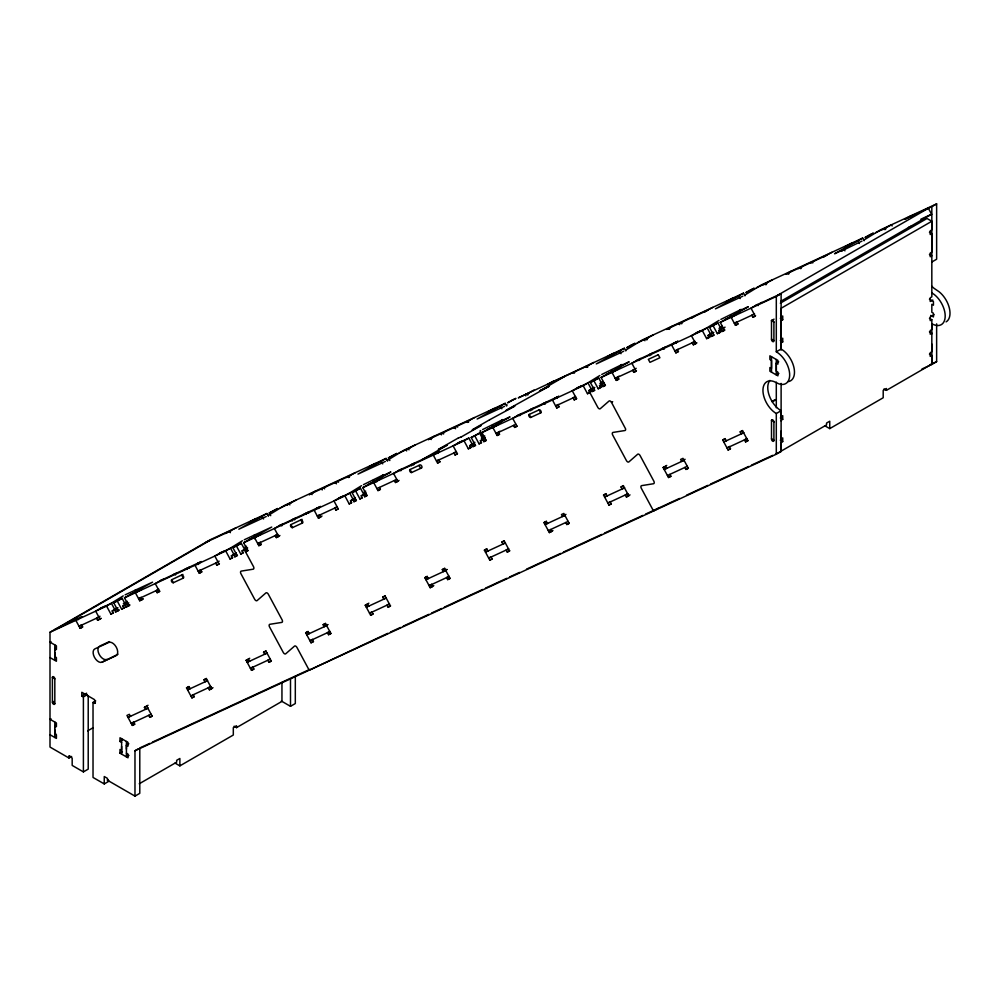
<?xml version="1.0" encoding="UTF-8"?>
<svg xmlns="http://www.w3.org/2000/svg" width="1000" height="1000" viewBox="0 0 1000 1000"><rect width="100%" height="100%" fill="white"/><g stroke="black" fill="none" stroke-linecap="round" stroke-linejoin="round"><path stroke-width="1.5" d="M71.65 756.462L68.975 758.012L50 747.062L50 632.263L210.338 539.7L266.925 513.525L268.363 516.188M52.4 677.475L52.4 702.163A1.7 0.988 60 0 0 53.612 704.25A1.7 0.988 60 0 0 54.812 703.55L54.812 678.863A1.7 0.988 60 0 0 53.612 676.787A1.7 0.988 60 0 0 52.4 677.475L54.812 678.863M50 734.712L56.413 738.413L56.413 734.712L54.812 733.787L54.812 729.775M54.812 727.775L55.613 725.3M54.812 652.638L54.812 656.65L56.413 657.575L56.413 661.275L50 657.575M54.812 650.638L55.613 648.162M69.775 755.7L68.975 756.162L72.175 758.012L72.175 765.413L83.4 771.9L83.4 696.912L87.413 694.6M88.212 695.7L88.212 769.125L83.4 771.9M95.7 700.925L93.025 702.475L93.025 777.45L104.25 783.925L109.05 781.15M93.025 702.475L94.625 703.4L94.625 699.688L81.8 692.288L81.8 695.987L83.4 696.912M149.7 743.388L139.787 747.975L139.787 793.337L134.975 796.112L107.45 780.225L107.45 778.375L104.25 776.525L104.25 783.925M121.613 746.4L121.613 750.413L119.975 749.463L120.013 753.188L128.025 757.812L128.062 754.137L126.425 753.188M126.425 749.175L126.425 745.163L128.825 743.775M134.975 796.112L134.975 750.75L776.3 454.225L776.3 413.512A18.9 10.913 60 0 1 763 391.812A18.9 10.913 60 0 1 773.875 381.512L778.737 383.8A18.9 10.913 60 0 0 789.613 373.5A18.9 10.913 60 0 0 776.3 351.8L776.312 296.45L781.112 293.675L781.112 349.025A18.9 10.913 60 0 1 793.925 367.438A18.9 10.913 60 0 1 788.425 381.587M776.3 363.2L776.3 371.225L777.913 372.15L777.913 375.85L769.887 371.225L769.887 367.525L771.5 368.45L771.5 360.425L769.887 359.5L769.887 355.8L777.913 360.425L777.913 364.125L776.3 363.2L778.713 361.812M776.3 454.225L781.112 451.45L781.112 431.087M781.112 420.913L781.112 410.737A18.9 10.913 60 0 1 769.362 395.863A18.9 10.913 60 0 1 769.938 380.412M921.95 369.012L931.825 364.438L931.825 344.075M931.825 333.9L931.825 323.725A18.9 10.913 60 0 0 945.138 317.387A18.9 10.913 60 0 0 934.262 294.525L931.825 292.863M931.825 262.013L936.637 259.225L936.637 203.888L931.825 206.663L931.825 296.863L930.225 297.787L930.225 301.488L932.788 300.012M931.825 364.438L936.637 361.662L936.637 323.85M121.613 742.387L119.975 741.45L120.013 737.763L128.025 742.387L128.062 746.112L126.425 745.163M422.188 459.625L446.775 445.438C449.825 443.3 435.75 451.262 438.812 449.113L458.475 437.887M460.962 437.113L480.625 425.887C483.688 423.75 469.6 431.712 472.663 429.575L489.613 419.787M549.138 386.275L506.525 410.025C503.462 412.163 517.587 404.175 514.475 406.337L489.6 419.787M549.15 386.262L539.575 391L564.963 376.287M539.587 391L540.388 390.475M114.625 609.3L117.1 607.737M123.312 603.812L127.4 601.325M387.512 461.1L386.075 458.438L284.8 505.262L268.15 515.5M506.662 406.012L505.225 403.35L403.95 450.175L387.3 460.412M352.925 499.125L355.412 497.55M472.075 444.038L474.862 442.275M481.375 438.15L484.85 436.062M744.963 295.825L743.525 293.163L642.25 339.988L625.6 350.225M591.225 388.938L593.713 387.375M599.913 383.45L603.075 381.488M864.112 240.738L862.688 238.075L761.4 284.9L744.75 295.138M710.375 333.85L712.862 332.287M719.062 328.363L722.225 326.4M936.637 203.888L880.55 229.812L863.9 240.05M382.125 477.863L381.325 476.375L383.8 474.65L363.45 484.65M501.275 422.775L500.475 421.275L502.962 419.562L482.6 429.562M620.425 367.688L619.625 366.188L622.112 364.475L601.75 374.475M739.575 312.6L738.775 311.1L741.263 309.387L720.9 319.387M844.938 250.85L844.125 249.363L841.513 251L862 241.075M123.25 595.862L106.6 606.1L50 632.263M242.4 540.763L225.75 551L124.475 597.825L128.763 605.812L129.562 605.35M244.938 547.163L246.55 546.237M361.55 485.675L344.9 495.913L243.625 542.737L247.913 550.725L245.525 551.825L247.938 550.438M506.45 405.312L507.125 404.913M364.087 492.062L365.7 491.15M480.7 430.588L480.025 430.988L483.237 436.975M599.85 375.5L583.2 385.737L481.925 432.562L486.213 440.538L483.825 441.637L482.75 439.65L480.375 440.75L481.45 442.75L479.062 443.85L474.775 435.863L471.2 437.512L475.487 445.5L473.1 446.6L472.038 444.6L469.65 445.712L470.725 447.7L468.338 448.8L464.05 440.825L362.775 487.65L367.062 495.637L364.675 496.737L363.6 494.738L361.225 495.838L362.3 497.837L359.913 498.938L355.625 490.95L352.05 492.612L356.337 500.588L353.95 501.688L352.887 499.7L350.5 500.8L351.575 502.788L349.188 503.9L344.9 495.913M719 320.412L702.35 330.637L601.075 377.475L605.363 385.45L602.975 386.55L601.912 384.562L599.525 385.662L600.6 387.65L598.212 388.762L593.925 380.775L590.35 382.425L594.637 390.412L592.25 391.512L591.188 389.513L588.8 390.613L597.812 407.388A2.263 1.312 60 0 0 600.262 408.713L609.038 401.05A2.263 1.312 60 0 1 611.487 402.375L625.562 428.812A2.263 1.312 60 0 1 624.9 430.538L613.013 432.425A2.263 1.312 60 0 0 612.688 435.037L626.425 460.588A2.263 1.312 60 0 0 628.875 461.912L637.65 454.25A2.263 1.312 60 0 1 640.1 455.588L653.838 481.138A2.263 1.312 60 0 1 653.5 483.738L641.625 485.637A2.263 1.312 60 0 0 641.3 488.25L653.525 511L658.337 508.225M58.788 627.65L209.5 540.638M76.263 619.562L77.862 618.638L78.4 619.637M226.975 532.55L225.362 533.475L236.15 527.762M102.088 607.438L95.675 611.15L99.963 619.125L100.763 618.663M256.012 518.575L249.6 522.275L253.575 520.25M102.863 607.263L104.475 606.337M266.925 513.525L238.837 529.2L266.25 516.525M118.837 610.312L118.038 610.775L113.75 602.788L122.125 598.362L125.7 605.013M269.262 513L277.65 508.562L269.262 513L270.7 515.662M113.75 602.788L122.125 598.362M124.475 597.825L152.562 582.163L125.15 594.837M137.812 591.1L139.425 590.175M288.525 504.087L286.925 505.012L295.725 500.213M50.963 641.587L50 642.15L56.413 645.85L56.413 649.55L54.812 648.625M81.6 624.825L79.037 626.312L98.888 617.125M82.225 624.75L81.412 625.212L82.487 627.2L80.113 628.312L75.812 620.325L82.225 616.625L54.812 629.487M161.663 579.9L155.25 583.6L159.537 591.575L157.162 592.688L156.088 590.688L158.763 589.138M315.587 491.037L309.175 494.738L313.15 492.713M162.438 579.725L164.05 578.8M99.987 616.225L96.512 618.237L97.587 620.225L99.963 619.125M80.113 628.312L82.775 626.763M172.575 575.037L174.175 574.113M322.212 489.95L321.675 488.95L323.288 488.025M176.562 573.013L174.95 573.938L175.487 574.938M321.675 488.95L325.662 486.925M106.6 606.1L110.887 614.075L113.275 612.975L112.2 610.975L117.013 608.2M112.2 610.975L118.05 607.875M184.887 569.35L186.488 568.425L187.025 569.412M187.262 568.237L188.875 567.312L189.4 568.312M97.587 620.225L101.062 618.225M124.8 607.55L124 608.013L122.925 606.025L127.737 603.237M122.925 606.025L128.775 602.913M348.638 477.55L348.1 476.55L346.5 477.475L355.3 472.663M110.887 614.075L113.562 612.537M114.575 609.875L115.65 611.875L119.125 609.862M141.175 597.288L138.613 598.763L158.463 589.587M117.325 601.138L121.613 609.113L125.087 607.112M125.3 604.913L126.375 606.912L129.85 604.913M182.887 574.425L171.75 579.7A1.7 0.988 60 0 0 171.663 581.613A1.7 0.988 60 0 0 173.363 582.7L183.287 578.112A1.7 0.988 60 0 0 183.375 576.2A1.7 0.988 60 0 0 181.688 575.112L183.287 578.112M221.238 552.35L214.825 556.05L219.112 564.038L216.737 565.138L215.662 563.138L219.137 561.138M222.013 552.175L223.625 551.25M372.725 465.163L368.75 467.188L375.163 463.488L375.8 464.688M129.275 595.05L141.8 589.075L135.387 592.775L139.688 600.763L143.162 598.75M386.075 458.438L357.987 474.113L385.4 461.425M139.688 600.763L142.863 599.2M225.75 551L230.037 558.987L232.425 557.888L231.35 555.887L233.738 554.788L234.8 556.788L237.188 555.675L232.9 547.7L241.275 543.275L244.862 549.925M388.413 457.912L396.8 453.475L388.413 457.912L389.85 460.562M232.9 547.7L241.275 543.275M243.625 542.737L271.712 527.062L244.3 539.75M157.162 592.688L159.825 591.138M256.962 536.013L258.575 535.087M406.613 450.925L406.075 449.925L407.688 449M260.138 542.575L261.212 544.575L258.837 545.675L254.537 537.688L260.95 533.987L248.425 539.963M406.075 449.925L414.875 445.125M200.75 569.738L198.188 571.225L218.038 562.038M201.375 569.663L200.562 570.125L201.637 572.112L199.262 573.212L194.963 565.237L201.375 561.538L160.062 580.825M434.738 435.938L428.325 439.65L432.3 437.612M283.2 523.7L281.588 524.625L282.125 525.625M199.262 573.212L201.925 571.675M293.325 519.025L291.725 519.95L292.262 520.95M441.362 434.862L440.825 433.862L442.438 432.938L442.975 433.938M295.712 517.925L294.1 518.85L294.637 519.837M440.825 433.862L444.812 431.838M231.35 555.887L236.163 553.112M233.738 554.788L236.4 553.237M304.037 514.25L305.637 513.325L306.175 514.325M306.413 513.15L308.025 512.225L308.55 513.225M216.737 565.138L219.4 563.6M236.475 546.05L240.763 554.025L243.15 552.925L242.075 550.925L246.887 548.15M242.075 550.925L247.662 547.975M316.55 508.475L318.15 507.55L318.688 508.537M467.788 422.45L467.262 421.463L465.65 422.388L474.45 417.575M230.037 558.987L232.712 557.438M234.8 556.788L237.475 555.237M260.325 542.2L257.762 543.675L277.613 534.5M240.763 554.025L243.438 552.487M302.038 519.325L290.9 524.612A1.7 0.988 60 0 0 290.812 526.525A1.7 0.988 60 0 0 292.512 527.612L302.438 523.013A1.7 0.988 60 0 0 302.525 521.112A1.7 0.988 60 0 0 300.837 520.025L302.438 523.013M340.387 497.262L333.975 500.962L338.263 508.95L335.887 510.05L334.812 508.05L337.212 506.662M494.312 408.4L487.9 412.1L491.875 410.075M341.163 497.088L342.775 496.163M277.638 534.212L275.238 535.6L276.312 537.587L278.688 536.487L274.4 528.513L280.812 524.8L281.35 525.8M258.837 545.675L261.238 544.288M505.225 403.35L477.137 419.025L504.55 406.337M352.05 492.612L360.425 488.175L364.725 496.163M355.625 490.95L360.425 488.175M362.775 487.65L390.863 471.975L381.325 476.375M276.312 537.587L279.913 535.513M377.725 480L376.125 480.925L376.65 481.925M525.763 395.838L525.225 394.837L526.838 393.913L527.362 394.913M525.225 394.837L534.025 390.037M319.9 514.65L317.337 516.125L337.2 506.95M553.888 380.85L547.475 384.55L551.462 382.525M402.35 468.612L400.737 469.538L401.275 470.538M279.212 525.737L320.525 506.438L314.113 510.15L318.412 518.125L322.013 516.038M414.862 462.825L413.25 463.75L413.787 464.75M350.5 500.8L355.312 498.025M352.887 499.7L355.288 498.312M576.275 371.05L572.288 373.075L573.9 372.15L574.438 373.15M335.887 510.05L338.288 508.663M361.225 495.838L366.037 493.062M363.6 494.738L366.012 493.35M435.7 453.375L437.3 452.45L437.837 453.45M586.938 367.362L586.413 366.362L584.8 367.287L593.6 362.488M349.188 503.9L351.587 502.512M353.95 501.688L356.362 500.3M359.913 498.938L362.312 497.55M364.675 496.737L367.088 495.35M459.538 442.175L453.125 445.875L457.413 453.85L455.037 454.963L453.963 452.962L456.362 451.575M613.462 353.312L607.05 357.013L611.038 354.988L611.562 355.975M460.312 442L461.925 441.075M367.575 484.875L380.1 478.9L373.688 482.6L377.987 490.588L380.387 489.188M464.05 440.825L468.862 438.05L472.438 444.7M625.812 350.913L624.375 348.263L596.287 363.925L623.7 351.25M471.2 437.512L479.588 433.088L483.162 439.738M474.775 435.863L479.588 433.088M394.387 480.513L395.462 482.5L399.062 480.425M481.925 432.562L510.012 416.887L500.475 421.275M495.275 425.838L496.875 424.913M644.912 340.75L644.375 339.75L645.987 338.825L646.513 339.825M644.375 339.75L653.175 334.938M439.05 459.562L436.488 461.037L456.35 451.863M673.037 325.763L666.625 329.462L670.612 327.438M521.5 413.525L519.888 414.45L520.425 415.45M398.363 470.637L439.675 451.35L433.263 455.05L437.562 463.038L439.963 461.65M679.663 324.675L679.125 323.675L680.738 322.75L681.275 323.75M532.4 408.663L534.012 407.738M679.125 323.675L683.112 321.65M469.65 445.712L474.462 442.925M472.038 444.6L474.438 443.212M542.337 404.075L543.938 403.15L544.475 404.15M693.05 317.062L691.438 317.987L695.425 315.963M546.325 402.05L544.712 402.975L545.25 403.975M455.037 454.963L457.438 453.562M480.375 440.75L485.188 437.975M482.75 439.65L485.163 438.263M554.85 398.288L556.45 397.362L556.987 398.363M705.562 311.275L703.95 312.2L712.75 307.4M468.338 448.8L471.95 446.725M473.1 446.6L475.513 445.213M499.913 431.275L496.062 433.5L515.925 424.312M479.062 443.85L481.463 442.463M102.037 662.175L115.938 655.75A7.562 4.363 60 0 0 116.337 647.262A7.562 4.363 60 0 0 108.787 642.45L94.887 648.875A7.562 4.363 60 0 0 94.488 657.362A7.562 4.363 60 0 0 102.037 662.175L117.975 654.262M483.825 441.637L486.238 440.25M578.688 387.075L572.275 390.788L576.562 398.762L574.188 399.862L573.112 397.875L575.513 396.488M726.737 302.913L726.2 301.925L732.613 298.212M579.475 386.9L581.075 385.975M486.725 429.787L499.25 423.812L492.837 427.512L497.137 435.487L499.538 434.1M743.525 293.163L715.438 308.837L742.85 296.163M590.35 382.425L598.737 378L602.312 384.65M593.925 380.775L598.737 378M513.538 425.412L514.612 427.413L517.013 426.025M601.075 377.475L629.163 361.8L619.625 366.188M614.425 370.75L616.025 369.825M765.675 284.725L765.138 283.738L763.525 284.662L772.325 279.85M558.2 404.475L555.638 405.95L575.5 396.775M792.188 270.675L785.775 274.375L789.762 272.35M640.65 358.438L639.05 359.363L639.575 360.363M517.513 415.55L558.825 396.262L552.413 399.963L556.712 407.95L559.113 406.562M651.55 353.575L653.162 352.65M800.425 268.663L799.887 267.663L798.288 268.587L802.262 266.562M588.8 390.613L593.612 387.837M591.188 389.513L594.788 387.438M661.488 348.988L663.088 348.062L663.625 349.062M665.475 346.962L663.863 347.887L664.4 348.875M814.575 260.875L810.588 262.9L812.2 261.975L812.738 262.975M574.188 399.862L576.587 398.475M599.525 385.662L604.338 382.887M601.912 384.562L604.312 383.175M53.612 701.462L52.4 702.163L54.812 703.55M674 343.2L675.6 342.275L676.137 343.275M824.712 256.188L823.1 257.113L831.9 252.312M583.2 385.737L587.487 393.713L591.1 391.637M592.25 391.512L594.663 390.125M619.062 376.188L615.212 378.4L635.075 369.225M618.4 376.838L617.6 377.3L618.663 379.3L616.287 380.4L611.987 372.425L618.4 368.713L605.875 374.688M598.212 388.762L601.825 386.675M602.975 386.55L605.388 385.163M697.837 331.987L691.425 335.688L695.713 343.675L696.525 343.212M851.762 243.125L845.35 246.825L849.338 244.8M698.625 331.812L700.225 330.887M636.163 368.325L632.688 370.325L633.763 372.325L636.138 371.225L631.85 363.237L638.263 359.538L638.8 360.538M616.287 380.4L618.962 378.862M862.688 238.075L834.587 253.75L844.125 249.363M709.825 337.062L709.025 337.525L707.95 335.525L710.337 334.425L711.4 336.425L713.787 335.325L709.5 327.337L717.887 322.912L721.462 329.562M709.5 327.337L717.887 322.912M633.763 372.325L636.438 370.775M720.55 332.1L719.75 332.562L718.675 330.575L721.062 329.462L722.125 331.463L724.513 330.363L720.225 322.375L748.325 306.712L738.775 311.1M733.575 315.65L735.175 314.725M884.825 229.638L884.287 228.637L882.675 229.562L891.475 224.762L892.125 225.963M677.975 349.3L677.175 349.762L678.238 351.75L675.863 352.85L671.562 344.875L677.987 341.175L636.663 360.462M760.175 303.35L761.787 302.425M910.888 216.337L904.925 219.288L911.338 215.588L911.975 216.775M694.938 341.238L692.262 342.775L693.337 344.775L695.713 343.675M81.8 695.987L86.613 693.213M675.863 352.85L678.538 351.312M777.65 295.275L928.363 208.263L931.587 214.25L780.875 301.262M707.95 335.525L712.763 332.75M710.337 334.425L713.812 332.425M693.337 344.775L696.812 342.775M718.675 330.575L723.487 327.788M721.062 329.462L725.062 327.15M702.35 330.637L706.637 338.625L710.113 336.625M711.4 336.425L714.075 334.875M736.925 321.838L734.362 323.312L754.225 314.137M737.55 321.75L736.75 322.212L737.812 324.212L735.438 325.312L731.137 317.325L737.562 313.625L725.025 319.6M713.075 325.688L717.362 333.663L720.837 331.662M50.963 718.737L50 719.287L56.413 722.987L56.413 726.688L54.812 725.763M722.125 331.463L724.8 329.925M754.513 313.688L751.838 315.238L752.913 317.238L755.288 316.125L751 308.15L757.412 304.45L758.062 305.637M735.438 325.312L738.112 323.762M752.913 317.238L755.588 315.688M780.337 303.175L927.025 218.487L931.825 221.262L931.825 229.9L930.225 230.825L930.225 234.537L931.825 233.612L931.825 252.125L930.225 253.05L930.225 256.75L931.825 255.825L929.425 254.438M611.487 402.375L612.688 401.688M94.625 703.4L95.425 702.938M931.825 221.262L781.112 308.275L781.112 316.913L782.725 315.988L782.725 319.7L781.112 320.625L781.112 339.137L782.725 338.212L782.725 341.912L781.112 342.837L781.112 350.112M54.812 733.787L55.613 733.325M771.5 320.625L773.9 322.013L773.9 340.863A1.7 0.988 60 0 1 772.7 341.55A1.7 0.988 60 0 1 771.5 339.475L771.5 320.625L774.062 319.137M87.675 730.863L93.025 727.775M147.912 707.962L145.5 709.35L144.425 707.35L148.038 705.275M130.725 715.875L128.025 717.425L147.887 708.25M193.2 694.762L194.275 696.762L191.9 697.862L186.525 687.887L188.938 686.5M207.488 680.413L205.075 681.8L204 679.812L206.412 678.413M190.162 688.4L187.6 689.887L207.463 680.7M133.938 721.862L131.25 723.413L151.1 714.225M776.3 351.8L781.112 349.025M130.412 716.325L129.338 714.325L126.95 715.438L132.312 725.413L134.725 724.025M252.775 667.225L253.85 669.212L251.475 670.312L246.1 660.337L249.713 658.263M148.725 715.337L149.8 717.325L152.2 715.938M267.062 652.862L264.65 654.262L263.575 652.262L265.988 650.875M249.737 660.85L247.175 662.337L267.038 653.15M210.7 686.4L208.3 687.788L209.375 689.788L211.75 688.675L206.388 678.7L204 679.812M191.9 697.862L194.3 696.475M312.35 639.675L313.425 641.675L311.05 642.775L305.675 632.8L308.087 631.413M119.975 741.45L122.387 740.062M209.375 689.788L212.975 687.7M327.837 624.625L324.225 626.712L323.15 624.712L325.562 623.325M309.312 633.312L306.75 634.788L326.613 625.612M252.963 666.838L250.4 668.325L270.25 659.137M270.275 658.85L267.875 660.238L268.95 662.237L271.325 661.137L265.963 651.162L263.575 652.262M251.475 670.312L253.875 668.925M371.925 612.125L373 614.125L370.625 615.225L365.25 605.25L368.862 603.175M268.95 662.237L271.35 660.85M386.213 597.775L383.8 599.163L382.725 597.175L385.138 595.788M368.888 605.763L366.325 607.25L386.188 598.062M312.538 639.3L309.975 640.775L329.825 631.6M329.85 631.312L327.45 632.7L328.525 634.688L330.9 633.587L325.538 623.612L323.15 624.712M311.05 642.775L313.45 641.388M120.013 753.188L122.413 751.8M431.5 584.587L432.575 586.575L430.2 587.688L424.825 577.712L427.238 576.312M778.875 373.45L776.3 374.925L776.3 359.5M328.525 634.688L330.925 633.3M446.987 569.538L443.375 571.625L442.3 569.625L444.712 568.237M428.462 578.225L425.9 579.7L445.763 570.525M372.113 611.75L369.55 613.237L389.4 604.05M134.975 750.75L138.588 748.675M389.425 603.763L387.025 605.15L388.1 607.15L390.475 606.05L385.112 596.075L382.725 597.175M370.625 615.225L373.025 613.837M128.988 755.413L126.425 756.888L126.425 741.462M491.075 557.038L492.15 559.038L489.775 560.138L484.4 550.163L486.812 548.775M388.1 607.15L390.5 605.763M505.363 542.688L502.95 544.075L501.875 542.087L504.288 540.688M488.05 550.675L485.487 552.15L505.35 542.975M431.688 584.212L429.125 585.688L448.975 576.5M449 576.225L446.6 577.612L447.675 579.6L450.05 578.5L444.688 568.525L442.3 569.625M430.2 587.688L433.8 585.6M550.65 529.5L551.725 531.487L549.35 532.587L543.975 522.612L546.388 521.225M447.675 579.6L450.075 578.212M547.625 523.125L545.062 524.6L564.925 515.425M491.275 556.65L488.713 558.138L508.562 548.95M564.938 515.138L562.525 516.538L561.462 514.538L563.837 513.438L569.2 523.413L566.825 524.513L565.75 522.513M107.45 780.225L108.25 779.762M508.575 548.675L506.175 550.062L507.25 552.062L509.625 550.95L504.263 540.975L501.875 542.087M489.775 560.138L492.175 558.75M610.225 501.95L611.3 503.95L608.925 505.05L603.55 495.075L605.962 493.688M507.25 552.062L509.65 550.675M624.513 487.6L622.1 488.988L621.038 486.987L623.438 485.6M607.2 495.575L604.637 497.062L624.5 487.875M549.35 532.587L552.95 530.513M669.8 474.4L670.875 476.4L668.5 477.5L663.138 467.525L666.737 465.438M566.825 524.513L569.225 523.125M666.787 468.038L664.212 469.513L684.075 460.337M610.425 501.562L607.863 503.05L627.712 493.862M934.075 314.7L930.225 316.925L930.225 320.625L931.825 319.7L931.825 329.575L930.225 330.5L930.225 334.2L931.825 333.275L931.825 351.788L930.225 352.713L930.225 356.413L931.825 355.487L931.825 364.125L886.4 390.363L884 388.963M684.087 460.05L681.675 461.438L680.612 459.45L682.987 458.35L688.35 468.325L685.975 469.425L684.9 467.425M627.725 493.587L625.325 494.975L626.4 496.962L628.775 495.863L623.413 485.887L621.038 486.987M608.925 505.05L611.325 503.663M729.375 446.863L730.45 448.85L728.075 449.963L722.712 439.988L725.113 438.587M626.4 496.962L630 494.888M743.662 432.512L741.25 433.9L740.188 431.9L742.588 430.513M726.363 440.487L723.787 441.975L743.65 432.788M776.3 413.512L781.112 410.737M668.5 477.5L670.9 476.112M139.25 783.775L176.663 762.175L176.663 760.325L179.875 758.475L179.875 765.875L175.062 763.1M234.112 726.225L236.525 727.625L281.95 701.388L281.95 682.438M685.975 469.425L688.375 468.038M729.575 446.475L727.013 447.962L746.862 438.775M179.875 765.875L233.312 735.025L233.312 727.625L236.525 725.763L236.525 727.625M746.875 438.5L744.475 439.888L745.55 441.875L747.925 440.775L742.562 430.8L740.188 431.9M728.075 449.963L730.475 448.575M781.112 383.4L781.112 416.587L782.725 415.662L782.725 419.363L781.112 420.288L781.112 438.8L782.725 437.875L782.725 441.575L781.112 442.5L781.112 451.138L826.55 424.913L826.55 423.062L829.75 421.213L829.75 428.612L824.938 425.838M745.55 441.875L747.95 440.487M281.325 701.038L290.5 706.325L295.312 703.55L295.312 676.338M829.75 428.612L883.2 397.762L883.2 390.363L886.4 388.5L886.4 390.363M624.375 348.263L518.288 397.863L529.212 392.812M205.525 542.475L231.337 530.538M251.2 521.35L262.125 516.3L263.55 518.962M279.988 508.038L290.912 502.987M310.775 493.812L350.487 475.45M370.35 466.262L381.275 461.213L382.7 463.875M399.137 452.95L410.062 447.9M429.925 438.713L469.637 420.35M489.5 411.175L500.425 406.125L501.85 408.787M549.075 383.625L588.787 365.262M608.65 356.087L619.575 351.037L621 353.7M637.438 342.775L648.363 337.725M668.225 328.537L707.938 310.175M727.8 300.988L738.725 295.938L740.15 298.6M756.587 287.675L767.513 282.625M787.375 273.45L827.087 255.087M846.95 245.9L857.875 240.85L859.3 243.512M875.75 232.587L886.663 227.537M906.525 218.363L931.825 206.663M726.2 301.925L730.188 299.887L730.713 300.887M920.837 219.213L931.587 214.25M908.438 227.438L910.812 226.337M100.487 608.362L111.412 603.312L114.987 609.963M219.638 553.275L230.562 548.225L234.137 554.875M338.787 498.188L349.712 493.137L353.288 499.787M457.938 443.1L468.862 438.05M577.087 388.013L588.013 382.962L591.587 389.613M696.237 332.912L707.163 327.863L710.738 334.513M755.812 305.375L781.112 293.675M720.225 322.375L776.312 296.45M410.05 469.525L419.988 464.938A1.7 0.988 60 0 1 421.675 466.012A1.7 0.988 60 0 1 421.587 467.925L411.662 472.512A1.7 0.988 60 0 1 409.963 471.438A1.7 0.988 60 0 1 410.05 469.525L411.662 472.512M529.2 414.438L539.138 409.85A1.7 0.988 60 0 1 540.837 410.925A1.7 0.988 60 0 1 540.737 412.837L530.812 417.425A1.7 0.988 60 0 1 529.113 416.35A1.7 0.988 60 0 1 529.2 414.438L530.812 417.425M376.912 488.587L396.775 479.4M674.788 350.863L694.65 341.675M115.65 611.875L118.038 610.775M121.613 609.113L124 608.013M126.375 606.912L128.763 605.812M318.412 518.125L320.788 517.025L319.713 515.025M377.987 490.588L380.363 489.475L379.288 487.488M395.462 482.5L397.837 481.4L393.55 473.425L399.963 469.712L400.5 470.712M437.562 463.038L439.938 461.938L438.875 459.938M497.137 435.487L499.513 434.387L498.45 432.4M514.612 427.413L516.987 426.312L512.7 418.325L519.113 414.625L519.65 415.625M556.712 407.95L559.087 406.85L558.025 404.85M587.487 393.713L589.875 392.612M706.637 338.625L709.025 337.525M717.362 333.663L719.75 332.562M99.7 646.1L109.425 641.6M772.837 400.863L775.575 399.588M772.138 401.737L776.25 399.825M144.425 707.35L146.812 706.25L152.175 716.225L149.8 717.325M186.525 687.887L188.912 686.787L189.988 688.775M246.1 660.337L248.487 659.237L249.562 661.237M305.675 632.8L308.062 631.7L309.137 633.688M365.25 605.25L367.638 604.15L368.713 606.15M424.825 577.712L427.212 576.6L428.288 578.6M484.4 550.163L486.788 549.062L487.863 551.05M543.975 522.612L546.362 521.512L547.438 523.513M603.55 495.075L605.938 493.975L607.013 495.962M663.138 467.525L665.512 466.425L666.587 468.425M722.712 439.988L725.088 438.875L726.162 440.875M324.925 625.837L327.663 624.575M444.075 570.75L446.812 569.475M563.225 515.662L565.962 514.388M682.375 460.562L685.113 459.3M190.825 695.863L210.675 686.688M548.288 530.588L568.138 521.413M667.438 475.5L687.288 466.325M132.312 725.413L134.7 724.3L133.625 722.312M929.587 364.925L936.637 361.662M152.425 742.125L229.7 706.4M230.425 706.062L309.775 669.375M387.675 633.362L309.188 670.212L296.95 647.45A2.263 1.312 60 0 0 294.5 646.125L285.725 653.787A2.263 1.312 60 0 1 283.275 652.463L269.538 626.912A2.263 1.312 60 0 1 269.862 624.3L281.75 622.413A2.263 1.312 60 0 0 282.075 619.8L268.337 594.25A2.263 1.312 60 0 0 265.9 592.925L257.113 600.588A2.263 1.312 60 0 1 254.662 599.263L240.925 573.7A2.263 1.312 60 0 1 241.262 571.1L253.137 569.2A2.263 1.312 60 0 0 253.475 566.587L244.45 549.825M390.513 632.05L400.438 627.463M403.263 626.15L428.775 614.362M431.613 613.05L441.525 608.462M444.363 607.15L482.625 589.462M485.462 588.15L506.712 578.325M509.55 577.013L519.462 572.425M526.55 569.15L560.562 553.425M563.4 552.112L601.65 534.425M604.487 533.112L642.75 515.425M645.588 514.113L679.5 498.438M686.562 495.175L707.725 485.387M710.55 484.075L748.662 466.463M751.475 465.15L772.65 455.363M775.475 454.062L781.112 451.45M458.462 437.9L460.962 437.113M929.425 232.225L931.825 233.612M929.425 299.175L933.438 301.512L933.438 305.225L931.825 304.288L931.825 312.312L933.438 313.238L933.438 316.95L930.763 315.4M929.425 318.312L931.825 319.7M929.425 331.887L931.825 333.275M929.425 354.1L931.825 355.487M780.312 318.312L782.725 319.7M780.312 340.525L782.725 341.912M771.5 339.137L773.9 340.525M780.312 417.975L782.725 419.363M780.312 440.188L782.725 441.575M771.5 438.8L773.9 440.188M885.062 228.463L885.6 229.462M800.662 267.488L801.2 268.488M788.15 273.275L788.688 274.275M765.913 283.55L766.45 284.55M730.825 314.775L731.637 316.262M681.513 322.575L682.05 323.575M669 328.363L669.538 329.363M646.762 338.65L647.3 339.637M651.312 354.75L650.775 353.75L649.175 354.675L649.712 355.675M611.675 369.862L612.487 371.362M587.188 366.188L587.725 367.188M549.85 383.45L550.388 384.45M539.138 409.85L540.737 412.837M527.612 393.738L528.15 394.738M532.163 409.837L531.625 408.837L530.025 409.762L530.562 410.763M492.525 424.95L493.338 426.45M468.038 421.275L468.575 422.275M457.663 427.137L457.125 426.138L453.137 428.162L454.75 427.238L455.55 428.738M443.212 432.762L443.75 433.75M430.7 438.537L431.238 439.538M418.988 465.387L420.6 468.387M408.462 448.825L409 449.825M413.013 464.925L412.475 463.938L410.875 464.862L411.413 465.85M373.375 480.037L374.188 481.538M348.888 476.375L349.425 477.362M338.512 482.225L337.975 481.225L333.988 483.263L335.6 482.337L336.4 483.825M324.062 487.85L324.6 488.85M311.55 493.638L312.087 494.625M289.312 503.913L289.85 504.913M290.9 524.612L292.512 527.612M254.225 535.138L255.037 536.625M254.537 537.688L255.35 539.188M229.737 531.462L230.375 532.663M199.537 563.638L199 562.638L197.387 563.562L197.925 564.562M171.75 579.7L173.363 582.7M140.988 597.663L142.062 599.663M135.075 590.225L135.887 591.712M776.3 382.125L776.3 407.775M771.5 356.725L771.5 372.15M290.5 679.112L290.5 706.325M121.613 738.688L121.613 754.112M68.975 756.162L68.975 758.012M54.812 644.925L54.812 660.35M54.812 722.062L54.812 737.487M771.5 320.95A1.7 0.988 60 0 1 772.7 320.262A1.7 0.988 60 0 1 773.9 322.337M771.5 420.6A1.7 0.988 60 0 1 772.7 419.9A1.7 0.988 60 0 1 773.9 421.987M106.85 659.4A7.562 4.363 60 0 1 100.037 655.8A7.562 4.363 60 0 1 98.488 647.237M931.725 286.163A18.9 10.913 60 0 0 934.212 288.425L939.075 291.75A18.9 10.913 60 0 1 949.4 308.3A18.9 10.913 60 0 1 946.087 321.875M512.375 400.037L507.575 402.812L515.95 398.387L512.375 400.037M631.525 344.95L626.725 347.725L635.1 343.3L631.525 344.95M750.675 289.862L745.875 292.638L754.25 288.212L750.675 289.862M869.825 234.775L865.025 237.55L873.4 233.113L869.825 234.775M658.288 354.75L648.35 359.35L649.963 362.337L659.887 357.75L658.288 354.75M773.9 421.675L771.5 420.288L771.5 439.113A1.7 0.988 60 0 0 772.7 441.188A1.7 0.988 60 0 0 773.9 440.5L773.9 421.675"/></g></svg>
